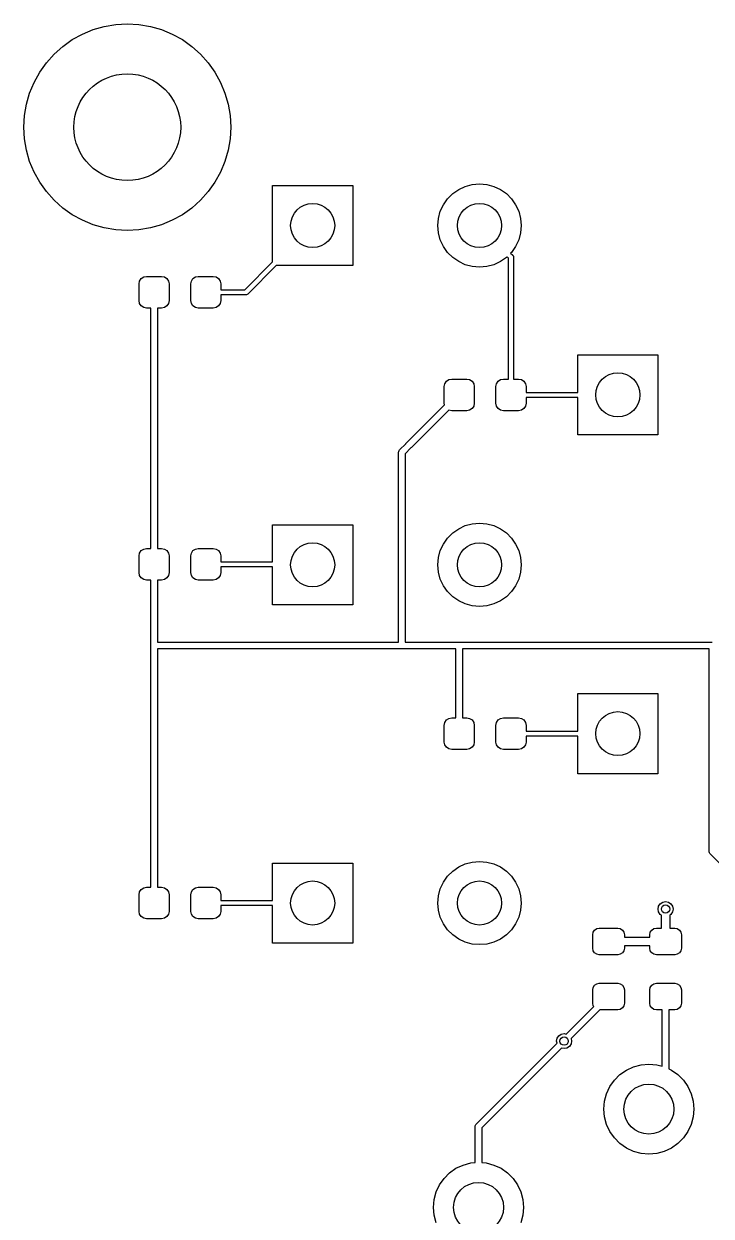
# Model space of a CAD drawing. Extents: x 0.05 to 3.89, y 0.04 to 4.21.
# Drawn here: x 0.05 to 0.861, y 2.807 to 4.215 of the extents above; entities that cross this region are included whole.
import ezdxf

# ---------------------------------------------------------------- set-up
doc = ezdxf.new("R2010")
doc.units = 0
doc.header["$MEASUREMENT"] = 0
doc.layers.add('BLACK', color=7, linetype='CONTINUOUS')

msp = doc.modelspace()

# ---------------------------------------------------------------- linework, layer by layer
at = {"layer": 'BLACK', "linetype": 'CONTINUOUS'}
for p, q in [((0.1317, 4.2077), (0.1449, 4.2115)), ((0.1449, 4.2115), (0.1584, 4.2138)), ((0.1584, 4.2138), (0.172, 4.2146)), ((0.172, 4.2146), (0.1857, 4.2138)), ((0.1857, 4.2138), (0.1992, 4.2115)), ((0.1992, 4.2115), (0.2124, 4.2077)), ((0.096, 4.1879), (0.1071, 4.1959)), ((0.1071, 4.1959), (0.1191, 4.2025)), ((0.1191, 4.2025), (0.1317, 4.2077)), ((0.2124, 4.2077), (0.225, 4.2025)), ((0.225, 4.2025), (0.237, 4.1959)), ((0.237, 4.1959), (0.2481, 4.1879)), ((0.0857, 4.1788), (0.096, 4.1879)), ((0.2481, 4.1879), (0.2583, 4.1788)), ((0.0687, 4.1575), (0.0766, 4.1686)), ((0.0766, 4.1686), (0.0857, 4.1788)), ((0.2583, 4.1788), (0.2675, 4.1686)), ((0.2675, 4.1686), (0.2754, 4.1575)), ((0.0621, 4.1455), (0.0687, 4.1575)), ((0.2754, 4.1575), (0.282, 4.1455)), ((0.0568, 4.1328), (0.0621, 4.1455)), ((0.282, 4.1455), (0.2872, 4.1328)), ((0.0531, 4.1197), (0.0568, 4.1328)), ((0.2872, 4.1328), (0.291, 4.1197)), ((0.0508, 4.1062), (0.0531, 4.1197)), ((0.291, 4.1197), (0.2933, 4.1062)), ((0.05, 4.0925), (0.0508, 4.1062)), ((0.2933, 4.1062), (0.2941, 4.0925)), ((0.0508, 4.0789), (0.05, 4.0925)), ((0.2941, 4.0925), (0.2933, 4.0789)), ((0.0531, 4.0654), (0.0508, 4.0789)), ((0.2933, 4.0789), (0.291, 4.0654)), ((0.0568, 4.0522), (0.0531, 4.0654)), ((0.291, 4.0654), (0.2872, 4.0522)), ((0.0621, 4.0396), (0.0568, 4.0522)), ((0.2872, 4.0522), (0.282, 4.0396)), ((0.0687, 4.0276), (0.0621, 4.0396)), ((0.0766, 4.0164), (0.0687, 4.0276)), ((0.2754, 4.0276), (0.2675, 4.0164)), ((0.282, 4.0396), (0.2754, 4.0276)), ((0.0857, 4.0062), (0.0766, 4.0164)), ((0.2675, 4.0164), (0.2583, 4.0062)), ((0.3435, 3.9334), (0.3435, 4.0236)), ((0.3435, 4.0236), (0.438, 4.0236)), ((0.438, 4.0236), (0.438, 3.9291)), ((0.5499, 4.008), (0.5559, 4.0141)), ((0.5559, 4.0141), (0.563, 4.019)), ((0.563, 4.019), (0.5707, 4.0226)), ((0.5707, 4.0226), (0.579, 4.0248)), ((0.579, 4.0248), (0.5876, 4.0256)), ((0.5876, 4.0256), (0.5961, 4.0248)), ((0.5961, 4.0248), (0.6044, 4.0226)), ((0.6044, 4.0226), (0.6122, 4.019)), ((0.6122, 4.019), (0.6192, 4.0141)), ((0.6192, 4.0141), (0.6253, 4.008)), ((0.096, 3.9971), (0.0857, 4.0062)), ((0.2583, 4.0062), (0.2481, 3.9971)), ((0.5413, 3.9932), (0.5449, 4.001)), ((0.5449, 4.001), (0.5499, 4.008)), ((0.6253, 4.008), (0.6302, 4.001)), ((0.6302, 4.001), (0.6338, 3.9932)), ((0.1071, 3.9892), (0.096, 3.9971)), ((0.1191, 3.9826), (0.1071, 3.9892)), ((0.237, 3.9892), (0.225, 3.9826)), ((0.2481, 3.9971), (0.237, 3.9892)), ((0.5383, 3.9764), (0.5391, 3.9849)), ((0.5391, 3.9849), (0.5413, 3.9932)), ((0.6338, 3.9932), (0.636, 3.9849)), ((0.636, 3.9849), (0.6368, 3.9764)), ((0.1317, 3.9773), (0.1191, 3.9826)), ((0.1449, 3.9735), (0.1317, 3.9773)), ((0.1584, 3.9712), (0.1449, 3.9735)), ((0.172, 3.9705), (0.1584, 3.9712)), ((0.1857, 3.9712), (0.172, 3.9705)), ((0.1992, 3.9735), (0.1857, 3.9712)), ((0.2124, 3.9773), (0.1992, 3.9735)), ((0.225, 3.9826), (0.2124, 3.9773)), ((0.5391, 3.9678), (0.5383, 3.9764)), ((0.6368, 3.9764), (0.636, 3.9678)), ((0.5413, 3.9595), (0.5391, 3.9678)), ((0.5449, 3.9518), (0.5413, 3.9595)), ((0.6338, 3.9595), (0.6302, 3.9518)), ((0.636, 3.9678), (0.6338, 3.9595)), ((0.5499, 3.9447), (0.5449, 3.9518)), ((0.5559, 3.9387), (0.5499, 3.9447)), ((0.6253, 3.9447), (0.6243, 3.9438)), ((0.6243, 3.9438), (0.6268, 3.9414)), ((0.6302, 3.9518), (0.6253, 3.9447)), ((0.3107, 3.9006), (0.3435, 3.9334)), ((0.3477, 3.9291), (0.3141, 3.8955)), ((0.438, 3.9291), (0.3477, 3.9291)), ((0.563, 3.9338), (0.5559, 3.9387)), ((0.5707, 3.9301), (0.563, 3.9338)), ((0.579, 3.9279), (0.5707, 3.9301)), ((0.6044, 3.9301), (0.5961, 3.9279)), ((0.6122, 3.9338), (0.6044, 3.9301)), ((0.6192, 3.9387), (0.6122, 3.9338)), ((0.6201, 3.9396), (0.6192, 3.9387)), ((0.6216, 3.938), (0.6201, 3.9396)), ((0.6216, 3.7951), (0.6216, 3.938)), ((0.6268, 3.9414), (0.6271, 3.941)), ((0.6271, 3.941), (0.6271, 3.941)), ((0.6271, 3.941), (0.6276, 3.9399)), ((0.6276, 3.9399), (0.6276, 3.9393)), ((0.6276, 3.9393), (0.6276, 3.7951)), ((0.1885, 3.9137), (0.1914, 3.9157)), ((0.1914, 3.9157), (0.1948, 3.9163)), ((0.1948, 3.9163), (0.2125, 3.9163)), ((0.2125, 3.9163), (0.2159, 3.9157)), ((0.2159, 3.9157), (0.2187, 3.9137)), ((0.2495, 3.9137), (0.2524, 3.9157)), ((0.2524, 3.9157), (0.2558, 3.9163)), ((0.2558, 3.9163), (0.2735, 3.9163)), ((0.2735, 3.9163), (0.2769, 3.9157)), ((0.2769, 3.9157), (0.2798, 3.9137)), ((0.5876, 3.9272), (0.579, 3.9279)), ((0.5961, 3.9279), (0.5876, 3.9272)), ((0.1859, 3.9075), (0.1866, 3.9109)), ((0.1859, 3.8878), (0.1859, 3.9075)), ((0.1866, 3.9109), (0.1885, 3.9137)), ((0.2187, 3.9137), (0.2207, 3.9109)), ((0.2207, 3.9109), (0.2213, 3.9075)), ((0.2213, 3.9075), (0.2213, 3.8878)), ((0.2469, 3.9075), (0.2476, 3.9109)), ((0.2469, 3.8878), (0.2469, 3.9075)), ((0.2476, 3.9109), (0.2495, 3.9137)), ((0.2798, 3.9137), (0.2817, 3.9109)), ((0.2817, 3.9109), (0.2824, 3.9075)), ((0.2824, 3.9075), (0.2824, 3.9006)), ((0.2824, 3.9006), (0.3107, 3.9006)), ((0.1866, 3.8844), (0.1859, 3.8878)), ((0.2213, 3.8878), (0.2207, 3.8844)), ((0.2476, 3.8844), (0.2469, 3.8878)), ((0.2824, 3.8878), (0.2817, 3.8844)), ((0.312, 3.8946), (0.2824, 3.8946)), ((0.2824, 3.8946), (0.2824, 3.8878)), ((0.3126, 3.8947), (0.312, 3.8946)), ((0.3136, 3.8951), (0.3126, 3.8947)), ((0.3141, 3.8955), (0.3136, 3.8951)), ((0.1885, 3.8815), (0.1866, 3.8844)), ((0.1914, 3.8796), (0.1885, 3.8815)), ((0.1948, 3.8789), (0.1914, 3.8796)), ((0.1997, 3.8789), (0.1948, 3.8789)), ((0.1997, 3.5951), (0.1997, 3.8789)), ((0.2125, 3.8789), (0.2076, 3.8789)), ((0.2076, 3.8789), (0.2076, 3.5951)), ((0.2159, 3.8796), (0.2125, 3.8789)), ((0.2187, 3.8815), (0.2159, 3.8796)), ((0.2207, 3.8844), (0.2187, 3.8815)), ((0.2495, 3.8815), (0.2476, 3.8844)), ((0.2524, 3.8796), (0.2495, 3.8815)), ((0.2558, 3.8789), (0.2524, 3.8796)), ((0.2735, 3.8789), (0.2558, 3.8789)), ((0.2769, 3.8796), (0.2735, 3.8789)), ((0.2798, 3.8815), (0.2769, 3.8796)), ((0.2817, 3.8844), (0.2798, 3.8815)), ((0.7035, 3.7794), (0.7035, 3.8236)), ((0.7035, 3.8236), (0.798, 3.8236)), ((0.798, 3.8236), (0.798, 3.7291)), ((0.5459, 3.7862), (0.5466, 3.7896)), ((0.5466, 3.7896), (0.5485, 3.7925)), ((0.5485, 3.7925), (0.5514, 3.7944)), ((0.5514, 3.7944), (0.5548, 3.7951)), ((0.5548, 3.7951), (0.5725, 3.7951)), ((0.5725, 3.7951), (0.5759, 3.7944)), ((0.5759, 3.7944), (0.5787, 3.7925)), ((0.5787, 3.7925), (0.5807, 3.7896)), ((0.5807, 3.7896), (0.5813, 3.7862)), ((0.6069, 3.7862), (0.6076, 3.7896)), ((0.6076, 3.7896), (0.6095, 3.7925)), ((0.6095, 3.7925), (0.6124, 3.7944)), ((0.6124, 3.7944), (0.6158, 3.7951)), ((0.6158, 3.7951), (0.6216, 3.7951)), ((0.6276, 3.7951), (0.6335, 3.7951)), ((0.6335, 3.7951), (0.6369, 3.7944)), ((0.6369, 3.7944), (0.6398, 3.7925)), ((0.6398, 3.7925), (0.6417, 3.7896)), ((0.6417, 3.7896), (0.6424, 3.7862)), ((0.5459, 3.7665), (0.5459, 3.7862)), ((0.5813, 3.7862), (0.5813, 3.7665)), ((0.6069, 3.7665), (0.6069, 3.7862)), ((0.6424, 3.7862), (0.6424, 3.7794)), ((0.6424, 3.7794), (0.7035, 3.7794)), ((0.7035, 3.7734), (0.6424, 3.7734)), ((0.6424, 3.7734), (0.6424, 3.7665)), ((0.7035, 3.7291), (0.7035, 3.7734)), ((0.5012, 3.7195), (0.5463, 3.7646)), ((0.5463, 3.7646), (0.5459, 3.7665)), ((0.5787, 3.7603), (0.5759, 3.7584)), ((0.5807, 3.7631), (0.5787, 3.7603)), ((0.5813, 3.7665), (0.5807, 3.7631)), ((0.6076, 3.7631), (0.6069, 3.7665)), ((0.6095, 3.7603), (0.6076, 3.7631)), ((0.6124, 3.7584), (0.6095, 3.7603)), ((0.6398, 3.7603), (0.6369, 3.7584)), ((0.6417, 3.7631), (0.6398, 3.7603)), ((0.6424, 3.7665), (0.6417, 3.7631)), ((0.5512, 3.7584), (0.5072, 3.7144)), ((0.5514, 3.7584), (0.5512, 3.7584)), ((0.5548, 3.7577), (0.5514, 3.7584)), ((0.5725, 3.7577), (0.5548, 3.7577)), ((0.5759, 3.7584), (0.5725, 3.7577)), ((0.6158, 3.7577), (0.6124, 3.7584)), ((0.6335, 3.7577), (0.6158, 3.7577)), ((0.6369, 3.7584), (0.6335, 3.7577)), ((0.4933, 3.7114), (0.5006, 3.7188)), ((0.5006, 3.7188), (0.5007, 3.7189)), ((0.5007, 3.7189), (0.5012, 3.7195)), ((0.798, 3.7291), (0.7035, 3.7291)), ((0.4921, 3.7087), (0.4922, 3.7094)), ((0.4921, 3.4843), (0.4921, 3.7087)), ((0.4922, 3.7094), (0.4928, 3.7108)), ((0.4928, 3.7108), (0.4933, 3.7114)), ((0.5067, 3.7138), (0.5, 3.707)), ((0.5, 3.707), (0.5, 3.4843)), ((0.5072, 3.7143), (0.5067, 3.7138)), ((0.5072, 3.7144), (0.5072, 3.7143)), ((0.3435, 3.5794), (0.3435, 3.623)), ((0.3435, 3.623), (0.438, 3.623)), ((0.438, 3.623), (0.438, 3.5285)), ((0.563, 3.6183), (0.5707, 3.622)), ((0.5707, 3.622), (0.579, 3.6242)), ((0.579, 3.6242), (0.5876, 3.6249)), ((0.5876, 3.6249), (0.5961, 3.6242)), ((0.5961, 3.6242), (0.6044, 3.622)), ((0.6044, 3.622), (0.6122, 3.6183)), ((0.5449, 3.6003), (0.5499, 3.6073)), ((0.5499, 3.6073), (0.5559, 3.6134)), ((0.5559, 3.6134), (0.563, 3.6183)), ((0.6122, 3.6183), (0.6192, 3.6134)), ((0.6192, 3.6134), (0.6253, 3.6073)), ((0.6253, 3.6073), (0.6302, 3.6003)), ((0.1866, 3.5896), (0.1885, 3.5925)), ((0.1885, 3.5925), (0.1914, 3.5944)), ((0.1914, 3.5944), (0.1948, 3.5951)), ((0.1948, 3.5951), (0.1997, 3.5951)), ((0.2076, 3.5951), (0.2125, 3.5951)), ((0.2125, 3.5951), (0.2159, 3.5944)), ((0.2159, 3.5944), (0.2187, 3.5925)), ((0.2187, 3.5925), (0.2207, 3.5896)), ((0.2476, 3.5896), (0.2495, 3.5925)), ((0.2495, 3.5925), (0.2524, 3.5944)), ((0.2524, 3.5944), (0.2558, 3.5951)), ((0.2558, 3.5951), (0.2735, 3.5951)), ((0.2735, 3.5951), (0.2769, 3.5944)), ((0.2769, 3.5944), (0.2798, 3.5925)), ((0.2798, 3.5925), (0.2817, 3.5896)), ((0.5391, 3.5843), (0.5413, 3.5925)), ((0.5413, 3.5925), (0.5449, 3.6003)), ((0.6302, 3.6003), (0.6338, 3.5925)), ((0.6338, 3.5925), (0.636, 3.5843)), ((0.1859, 3.5862), (0.1866, 3.5896)), ((0.1859, 3.5665), (0.1859, 3.5862)), ((0.2207, 3.5896), (0.2213, 3.5862)), ((0.2213, 3.5862), (0.2213, 3.5665)), ((0.2469, 3.5862), (0.2476, 3.5896)), ((0.2469, 3.5665), (0.2469, 3.5862)), ((0.2817, 3.5896), (0.2824, 3.5862)), ((0.2824, 3.5862), (0.2824, 3.5794)), ((0.2824, 3.5794), (0.3435, 3.5794)), ((0.5383, 3.5757), (0.5391, 3.5843)), ((0.636, 3.5843), (0.6368, 3.5757)), ((0.1866, 3.5631), (0.1859, 3.5665)), ((0.1885, 3.5603), (0.1866, 3.5631)), ((0.2207, 3.5631), (0.2187, 3.5603)), ((0.2213, 3.5665), (0.2207, 3.5631)), ((0.2476, 3.5631), (0.2469, 3.5665)), ((0.2495, 3.5603), (0.2476, 3.5631)), ((0.2817, 3.5631), (0.2798, 3.5603)), ((0.2824, 3.5665), (0.2817, 3.5631)), ((0.3435, 3.5734), (0.2824, 3.5734)), ((0.2824, 3.5734), (0.2824, 3.5665)), ((0.3435, 3.5285), (0.3435, 3.5734)), ((0.5391, 3.5672), (0.5383, 3.5757)), ((0.5413, 3.5589), (0.5391, 3.5672)), ((0.636, 3.5672), (0.6338, 3.5589)), ((0.6368, 3.5757), (0.636, 3.5672)), ((0.1914, 3.5584), (0.1885, 3.5603)), ((0.1948, 3.5577), (0.1914, 3.5584)), ((0.1997, 3.5577), (0.1948, 3.5577)), ((0.1997, 3.4814), (0.1997, 3.5577)), ((0.2125, 3.5577), (0.2076, 3.5577)), ((0.2076, 3.5577), (0.2076, 3.4843)), ((0.2159, 3.5584), (0.2125, 3.5577)), ((0.2187, 3.5603), (0.2159, 3.5584)), ((0.2524, 3.5584), (0.2495, 3.5603)), ((0.2558, 3.5577), (0.2524, 3.5584)), ((0.2735, 3.5577), (0.2558, 3.5577)), ((0.2769, 3.5584), (0.2735, 3.5577)), ((0.2798, 3.5603), (0.2769, 3.5584)), ((0.5449, 3.5511), (0.5413, 3.5589)), ((0.5499, 3.5441), (0.5449, 3.5511)), ((0.6302, 3.5511), (0.6253, 3.5441)), ((0.6338, 3.5589), (0.6302, 3.5511)), ((0.5559, 3.538), (0.5499, 3.5441)), ((0.563, 3.5331), (0.5559, 3.538)), ((0.6192, 3.538), (0.6122, 3.5331)), ((0.6253, 3.5441), (0.6192, 3.538)), ((0.438, 3.5285), (0.3435, 3.5285)), ((0.5707, 3.5295), (0.563, 3.5331)), ((0.579, 3.5272), (0.5707, 3.5295)), ((0.5876, 3.5265), (0.579, 3.5272)), ((0.5961, 3.5272), (0.5876, 3.5265)), ((0.6044, 3.5295), (0.5961, 3.5272)), ((0.6122, 3.5331), (0.6044, 3.5295)), ((0.1998, 3.4806), (0.1997, 3.4814)), ((0.1997, 3.4792), (0.1998, 3.48)), ((0.1997, 3.1951), (0.1997, 3.4792)), ((0.1999, 3.4803), (0.1998, 3.4806)), ((0.1998, 3.48), (0.1999, 3.4803)), ((0.2076, 3.4843), (0.4921, 3.4843)), ((0.5, 3.4843), (0.563, 3.4843)), ((0.563, 3.4843), (0.8622, 3.4843)), ((0.4961, 3.4764), (0.2076, 3.4764)), ((0.2076, 3.4764), (0.2076, 3.1951)), ((0.5597, 3.4764), (0.4961, 3.4764)), ((0.5597, 3.3951), (0.5597, 3.4764)), ((0.8583, 3.4764), (0.5676, 3.4764)), ((0.5676, 3.4764), (0.5676, 3.3951)), ((0.8583, 3.2378), (0.8583, 3.4764)), ((0.7035, 3.3794), (0.7035, 3.4236)), ((0.7035, 3.4236), (0.798, 3.4236)), ((0.798, 3.4236), (0.798, 3.3291)), ((0.5485, 3.3925), (0.5514, 3.3944)), ((0.5514, 3.3944), (0.5548, 3.3951)), ((0.5548, 3.3951), (0.5597, 3.3951)), ((0.5676, 3.3951), (0.5725, 3.3951)), ((0.5725, 3.3951), (0.5759, 3.3944)), ((0.5759, 3.3944), (0.5787, 3.3925)), ((0.6095, 3.3925), (0.6124, 3.3944)), ((0.6124, 3.3944), (0.6158, 3.3951)), ((0.6158, 3.3951), (0.6335, 3.3951)), ((0.6335, 3.3951), (0.6369, 3.3944)), ((0.6369, 3.3944), (0.6398, 3.3925)), ((0.5459, 3.3862), (0.5466, 3.3896)), ((0.5459, 3.3665), (0.5459, 3.3862)), ((0.5466, 3.3896), (0.5485, 3.3925)), ((0.5787, 3.3925), (0.5807, 3.3896)), ((0.5807, 3.3896), (0.5813, 3.3862)), ((0.5813, 3.3862), (0.5813, 3.3665)), ((0.6069, 3.3862), (0.6076, 3.3896)), ((0.6069, 3.3665), (0.6069, 3.3862)), ((0.6076, 3.3896), (0.6095, 3.3925)), ((0.6398, 3.3925), (0.6417, 3.3896)), ((0.6417, 3.3896), (0.6424, 3.3862)), ((0.6424, 3.3862), (0.6424, 3.3794)), ((0.6424, 3.3794), (0.7035, 3.3794)), ((0.5466, 3.3631), (0.5459, 3.3665)), ((0.5813, 3.3665), (0.5807, 3.3631)), ((0.6076, 3.3631), (0.6069, 3.3665)), ((0.6424, 3.3665), (0.6417, 3.3631)), ((0.7035, 3.3734), (0.6424, 3.3734)), ((0.6424, 3.3734), (0.6424, 3.3665)), ((0.7035, 3.3291), (0.7035, 3.3734)), ((0.5485, 3.3603), (0.5466, 3.3631)), ((0.5514, 3.3584), (0.5485, 3.3603)), ((0.5548, 3.3577), (0.5514, 3.3584)), ((0.5725, 3.3577), (0.5548, 3.3577)), ((0.5759, 3.3584), (0.5725, 3.3577)), ((0.5787, 3.3603), (0.5759, 3.3584)), ((0.5807, 3.3631), (0.5787, 3.3603)), ((0.6095, 3.3603), (0.6076, 3.3631)), ((0.6124, 3.3584), (0.6095, 3.3603)), ((0.6158, 3.3577), (0.6124, 3.3584)), ((0.6335, 3.3577), (0.6158, 3.3577)), ((0.6369, 3.3584), (0.6335, 3.3577)), ((0.6398, 3.3603), (0.6369, 3.3584)), ((0.6417, 3.3631), (0.6398, 3.3603)), ((0.798, 3.3291), (0.7035, 3.3291)), ((0.5707, 3.2226), (0.579, 3.2248)), ((0.579, 3.2248), (0.5876, 3.2256)), ((0.5876, 3.2256), (0.5961, 3.2248)), ((0.5961, 3.2248), (0.6044, 3.2226)), ((0.8583, 3.237), (0.8583, 3.2378)), ((0.8589, 3.2356), (0.8583, 3.237)), ((0.8594, 3.235), (0.8589, 3.2356)), ((0.9063, 3.1881), (0.8594, 3.235)), ((0.3435, 3.1794), (0.3435, 3.2236)), ((0.3435, 3.2236), (0.438, 3.2236)), ((0.438, 3.2236), (0.438, 3.1291)), ((0.5499, 3.208), (0.5559, 3.2141)), ((0.5559, 3.2141), (0.563, 3.219)), ((0.563, 3.219), (0.5707, 3.2226)), ((0.6044, 3.2226), (0.6122, 3.219)), ((0.6122, 3.219), (0.6192, 3.2141)), ((0.6192, 3.2141), (0.6253, 3.208)), ((0.5413, 3.1932), (0.5449, 3.201)), ((0.5449, 3.201), (0.5499, 3.208)), ((0.6253, 3.208), (0.6302, 3.201)), ((0.6302, 3.201), (0.6338, 3.1932)), ((0.1859, 3.1862), (0.1866, 3.1896)), ((0.1859, 3.1665), (0.1859, 3.1862)), ((0.1866, 3.1896), (0.1885, 3.1925)), ((0.1885, 3.1925), (0.1914, 3.1944)), ((0.1914, 3.1944), (0.1948, 3.1951)), ((0.1948, 3.1951), (0.1997, 3.1951)), ((0.2076, 3.1951), (0.2125, 3.1951)), ((0.2125, 3.1951), (0.2159, 3.1944)), ((0.2159, 3.1944), (0.2187, 3.1925)), ((0.2187, 3.1925), (0.2207, 3.1896)), ((0.2207, 3.1896), (0.2213, 3.1862)), ((0.2213, 3.1862), (0.2213, 3.1665)), ((0.2469, 3.1862), (0.2476, 3.1896)), ((0.2469, 3.1665), (0.2469, 3.1862)), ((0.2476, 3.1896), (0.2495, 3.1925)), ((0.2495, 3.1925), (0.2524, 3.1944)), ((0.2524, 3.1944), (0.2558, 3.1951)), ((0.2558, 3.1951), (0.2735, 3.1951)), ((0.2735, 3.1951), (0.2769, 3.1944)), ((0.2769, 3.1944), (0.2798, 3.1925)), ((0.2798, 3.1925), (0.2817, 3.1896)), ((0.2817, 3.1896), (0.2824, 3.1862)), ((0.2824, 3.1862), (0.2824, 3.1794)), ((0.5383, 3.1764), (0.5391, 3.1849)), ((0.5391, 3.1849), (0.5413, 3.1932)), ((0.6338, 3.1932), (0.636, 3.1849)), ((0.636, 3.1849), (0.6368, 3.1764)), ((0.2824, 3.1794), (0.3435, 3.1794)), ((0.3435, 3.1734), (0.2824, 3.1734)), ((0.2824, 3.1734), (0.2824, 3.1665)), ((0.3435, 3.1291), (0.3435, 3.1734)), ((0.5391, 3.1678), (0.5383, 3.1764)), ((0.6368, 3.1764), (0.636, 3.1678)), ((0.7982, 3.1693), (0.7989, 3.1727)), ((0.7989, 3.1659), (0.7982, 3.1693)), ((0.7989, 3.1727), (0.8008, 3.1756)), ((0.8008, 3.1756), (0.8037, 3.1775)), ((0.8037, 3.1775), (0.8071, 3.1781)), ((0.8071, 3.1781), (0.8105, 3.1775)), ((0.8105, 3.1775), (0.8134, 3.1756)), ((0.8134, 3.1756), (0.8153, 3.1727)), ((0.8153, 3.1727), (0.8159, 3.1693)), ((0.8159, 3.1693), (0.8153, 3.1659)), ((0.1866, 3.1631), (0.1859, 3.1665)), ((0.1885, 3.1603), (0.1866, 3.1631)), ((0.1914, 3.1584), (0.1885, 3.1603)), ((0.1948, 3.1577), (0.1914, 3.1584)), ((0.2125, 3.1577), (0.1948, 3.1577)), ((0.2159, 3.1584), (0.2125, 3.1577)), ((0.2187, 3.1603), (0.2159, 3.1584)), ((0.2207, 3.1631), (0.2187, 3.1603)), ((0.2213, 3.1665), (0.2207, 3.1631)), ((0.2476, 3.1631), (0.2469, 3.1665)), ((0.2495, 3.1603), (0.2476, 3.1631)), ((0.2524, 3.1584), (0.2495, 3.1603)), ((0.2558, 3.1577), (0.2524, 3.1584)), ((0.2735, 3.1577), (0.2558, 3.1577)), ((0.2769, 3.1584), (0.2735, 3.1577)), ((0.2798, 3.1603), (0.2769, 3.1584)), ((0.2817, 3.1631), (0.2798, 3.1603)), ((0.2824, 3.1665), (0.2817, 3.1631)), ((0.5413, 3.1595), (0.5391, 3.1678)), ((0.5449, 3.1518), (0.5413, 3.1595)), ((0.6338, 3.1595), (0.6302, 3.1518)), ((0.636, 3.1678), (0.6338, 3.1595)), ((0.8008, 3.163), (0.7989, 3.1659)), ((0.8021, 3.1622), (0.8008, 3.163)), ((0.8021, 3.1467), (0.8021, 3.1622)), ((0.8134, 3.163), (0.8121, 3.1622)), ((0.8121, 3.1622), (0.8121, 3.1467)), ((0.8153, 3.1659), (0.8134, 3.163)), ((0.5499, 3.1447), (0.5449, 3.1518)), ((0.5559, 3.1387), (0.5499, 3.1447)), ((0.6253, 3.1447), (0.6192, 3.1387)), ((0.6302, 3.1518), (0.6253, 3.1447)), ((0.7211, 3.1388), (0.7217, 3.1418)), ((0.7217, 3.1418), (0.7234, 3.1443)), ((0.7234, 3.1443), (0.7259, 3.1461)), ((0.7259, 3.1461), (0.7289, 3.1467)), ((0.7289, 3.1467), (0.7506, 3.1467)), ((0.7506, 3.1467), (0.7536, 3.1461)), ((0.7536, 3.1461), (0.7562, 3.1443)), ((0.7562, 3.1443), (0.7579, 3.1418)), ((0.7579, 3.1418), (0.7585, 3.1388)), ((0.7884, 3.1388), (0.789, 3.1418)), ((0.789, 3.1418), (0.7907, 3.1443)), ((0.7907, 3.1443), (0.7932, 3.1461)), ((0.7932, 3.1461), (0.7963, 3.1467)), ((0.7963, 3.1467), (0.8021, 3.1467)), ((0.8121, 3.1467), (0.8179, 3.1467)), ((0.8179, 3.1467), (0.8209, 3.1461)), ((0.8209, 3.1461), (0.8235, 3.1443)), ((0.8235, 3.1443), (0.8252, 3.1418)), ((0.8252, 3.1418), (0.8258, 3.1388)), ((0.438, 3.1291), (0.3435, 3.1291)), ((0.563, 3.1338), (0.5559, 3.1387)), ((0.5707, 3.1301), (0.563, 3.1338)), ((0.579, 3.1279), (0.5707, 3.1301)), ((0.5876, 3.1272), (0.579, 3.1279)), ((0.5961, 3.1279), (0.5876, 3.1272)), ((0.6044, 3.1301), (0.5961, 3.1279)), ((0.6122, 3.1338), (0.6044, 3.1301)), ((0.6192, 3.1387), (0.6122, 3.1338)), ((0.7211, 3.123), (0.7211, 3.1388)), ((0.7585, 3.1388), (0.7585, 3.1359)), ((0.7585, 3.1359), (0.7884, 3.1359)), ((0.7884, 3.1259), (0.7585, 3.1259)), ((0.7585, 3.1259), (0.7585, 3.123)), ((0.7884, 3.1359), (0.7884, 3.1388)), ((0.7884, 3.123), (0.7884, 3.1259)), ((0.8258, 3.1388), (0.8258, 3.123)), ((0.7217, 3.12), (0.7211, 3.123)), ((0.7234, 3.1175), (0.7217, 3.12)), ((0.7259, 3.1158), (0.7234, 3.1175)), ((0.7289, 3.1152), (0.7259, 3.1158)), ((0.7506, 3.1152), (0.7289, 3.1152)), ((0.7536, 3.1158), (0.7506, 3.1152)), ((0.7562, 3.1175), (0.7536, 3.1158)), ((0.7579, 3.12), (0.7562, 3.1175)), ((0.7585, 3.123), (0.7579, 3.12)), ((0.789, 3.12), (0.7884, 3.123)), ((0.7907, 3.1175), (0.789, 3.12)), ((0.7932, 3.1158), (0.7907, 3.1175)), ((0.7963, 3.1152), (0.7932, 3.1158)), ((0.8179, 3.1152), (0.7963, 3.1152)), ((0.8209, 3.1158), (0.8179, 3.1152)), ((0.8235, 3.1175), (0.8209, 3.1158)), ((0.8252, 3.12), (0.8235, 3.1175)), ((0.8258, 3.123), (0.8252, 3.12)), ((0.7211, 3.0738), (0.7217, 3.0768)), ((0.7211, 3.0581), (0.7211, 3.0738)), ((0.7217, 3.0768), (0.7234, 3.0794)), ((0.7234, 3.0794), (0.7259, 3.0811)), ((0.7259, 3.0811), (0.7289, 3.0817)), ((0.7289, 3.0817), (0.7506, 3.0817)), ((0.7506, 3.0817), (0.7536, 3.0811)), ((0.7536, 3.0811), (0.7562, 3.0794)), ((0.7562, 3.0794), (0.7579, 3.0768)), ((0.7579, 3.0768), (0.7585, 3.0738)), ((0.7585, 3.0738), (0.7585, 3.0581)), ((0.7884, 3.0738), (0.789, 3.0768)), ((0.7884, 3.0581), (0.7884, 3.0738)), ((0.789, 3.0768), (0.7907, 3.0794)), ((0.7907, 3.0794), (0.7932, 3.0811)), ((0.7932, 3.0811), (0.7963, 3.0817)), ((0.7963, 3.0817), (0.8179, 3.0817)), ((0.8179, 3.0817), (0.8209, 3.0811)), ((0.8209, 3.0811), (0.8235, 3.0794)), ((0.8235, 3.0794), (0.8252, 3.0768)), ((0.8252, 3.0768), (0.8258, 3.0738)), ((0.8258, 3.0738), (0.8258, 3.0581)), ((0.7217, 3.0551), (0.7211, 3.0581)), ((0.7585, 3.0581), (0.7579, 3.0551)), ((0.789, 3.0551), (0.7884, 3.0581)), ((0.8258, 3.0581), (0.8252, 3.0551)), ((0.6899, 3.0217), (0.7223, 3.0541)), ((0.7296, 3.0502), (0.6956, 3.0162)), ((0.7223, 3.0541), (0.7217, 3.0551)), ((0.7506, 3.0502), (0.7296, 3.0502)), ((0.7536, 3.0508), (0.7506, 3.0502)), ((0.7562, 3.0525), (0.7536, 3.0508)), ((0.7579, 3.0551), (0.7562, 3.0525)), ((0.7907, 3.0525), (0.789, 3.0551)), ((0.7932, 3.0508), (0.7907, 3.0525)), ((0.7963, 3.0502), (0.7932, 3.0508)), ((0.8031, 3.0502), (0.7963, 3.0502)), ((0.8031, 2.9837), (0.8031, 3.0502)), ((0.8179, 3.0502), (0.811, 3.0502)), ((0.811, 3.0502), (0.811, 2.9805)), ((0.8209, 3.0508), (0.8179, 3.0502)), ((0.8235, 3.0525), (0.8209, 3.0508)), ((0.8252, 3.0551), (0.8235, 3.0525)), ((0.6784, 3.0133), (0.6791, 3.0167)), ((0.679, 3.0107), (0.6784, 3.0133)), ((0.6791, 3.0167), (0.681, 3.0196)), ((0.681, 3.0196), (0.6839, 3.0215)), ((0.6839, 3.0215), (0.6873, 3.0222)), ((0.6873, 3.0222), (0.6899, 3.0217)), ((0.6962, 3.0133), (0.6955, 3.0099)), ((0.6956, 3.0162), (0.6962, 3.0133)), ((0.5836, 2.9154), (0.679, 3.0107)), ((0.6844, 3.005), (0.5903, 2.911)), ((0.6873, 3.0045), (0.6844, 3.005)), ((0.6907, 3.0051), (0.6873, 3.0045)), ((0.6936, 3.0071), (0.6907, 3.0051)), ((0.6955, 3.0099), (0.6936, 3.0071)), ((0.7692, 2.983), (0.7782, 2.9854)), ((0.7782, 2.9854), (0.7874, 2.9862)), ((0.7874, 2.9862), (0.7966, 2.9854)), ((0.7966, 2.9854), (0.8031, 2.9837)), ((0.7467, 2.9672), (0.7532, 2.9738)), ((0.7532, 2.9738), (0.7608, 2.9791)), ((0.7608, 2.9791), (0.7692, 2.983)), ((0.811, 2.9805), (0.814, 2.9791)), ((0.814, 2.9791), (0.8216, 2.9738)), ((0.8216, 2.9738), (0.8281, 2.9672)), ((0.7375, 2.9512), (0.7414, 2.9596)), ((0.7414, 2.9596), (0.7467, 2.9672)), ((0.8281, 2.9672), (0.8334, 2.9596)), ((0.8334, 2.9596), (0.8373, 2.9512)), ((0.7351, 2.9423), (0.7375, 2.9512)), ((0.8373, 2.9512), (0.8397, 2.9423)), ((0.7343, 2.9331), (0.7351, 2.9423)), ((0.7351, 2.9238), (0.7343, 2.9331)), ((0.8397, 2.9423), (0.8406, 2.9331)), ((0.8406, 2.9331), (0.8397, 2.9238)), ((0.5826, 2.9134), (0.5831, 2.9148)), ((0.5831, 2.9148), (0.5836, 2.9154)), ((0.7375, 2.9149), (0.7351, 2.9238)), ((0.7414, 2.9065), (0.7375, 2.9149)), ((0.8373, 2.9149), (0.8334, 2.9065)), ((0.8397, 2.9238), (0.8373, 2.9149)), ((0.5825, 2.9126), (0.5826, 2.9134)), ((0.5825, 2.8698), (0.5825, 2.9126)), ((0.5903, 2.911), (0.5903, 2.8698)), ((0.7467, 2.8989), (0.7414, 2.9065)), ((0.8334, 2.9065), (0.8281, 2.8989)), ((0.7532, 2.8924), (0.7467, 2.8989)), ((0.7608, 2.887), (0.7532, 2.8924)), ((0.7692, 2.8831), (0.7608, 2.887)), ((0.814, 2.887), (0.8056, 2.8831)), ((0.8216, 2.8924), (0.814, 2.887)), ((0.8281, 2.8989), (0.8216, 2.8924)), ((0.7782, 2.8807), (0.7692, 2.8831)), ((0.7874, 2.8799), (0.7782, 2.8807)), ((0.7966, 2.8807), (0.7874, 2.8799)), ((0.8056, 2.8831), (0.7966, 2.8807)), ((0.5522, 2.8577), (0.5598, 2.8631)), ((0.5598, 2.8631), (0.5682, 2.867)), ((0.5682, 2.867), (0.5772, 2.8694)), ((0.5772, 2.8694), (0.5825, 2.8698)), ((0.5903, 2.8698), (0.5956, 2.8694)), ((0.5956, 2.8694), (0.6046, 2.867)), ((0.6046, 2.867), (0.613, 2.8631)), ((0.613, 2.8631), (0.6206, 2.8577)), ((0.5404, 2.8436), (0.5457, 2.8512)), ((0.5457, 2.8512), (0.5522, 2.8577)), ((0.6206, 2.8577), (0.6271, 2.8512)), ((0.6271, 2.8512), (0.6324, 2.8436)), ((0.5341, 2.8263), (0.5365, 2.8352)), ((0.5365, 2.8352), (0.5404, 2.8436)), ((0.6324, 2.8436), (0.6364, 2.8352)), ((0.6364, 2.8352), (0.6388, 2.8263)), ((0.5333, 2.817), (0.5341, 2.8263)), ((0.5341, 2.8078), (0.5333, 2.817)), ((0.6388, 2.8263), (0.6396, 2.817)), ((0.6396, 2.817), (0.6388, 2.8078)), ((0.5365, 2.7989), (0.5341, 2.8078)), ((0.6388, 2.8078), (0.6364, 2.7989))]:
    msp.add_line(p, q, dxfattribs=at)
at = {"layer": 'BLACK'}
for centre, radius in [((0.172, 4.0925), 0.063), ((0.3907, 3.9764), 0.026), ((0.5876, 3.9764), 0.026), ((0.7507, 3.7764), 0.026), ((0.3907, 3.5757), 0.026), ((0.5876, 3.5757), 0.026), ((0.7507, 3.3764), 0.026), ((0.3907, 3.1764), 0.026), ((0.5876, 3.1764), 0.026), ((0.8071, 3.1693), 0.00492), ((0.6873, 3.0133), 0.00492), ((0.7874, 2.9331), 0.0295), ((0.5864, 2.817), 0.0295)]:
    msp.add_circle(centre, radius, dxfattribs=at)

doc.saveas('drawing.dxf')
